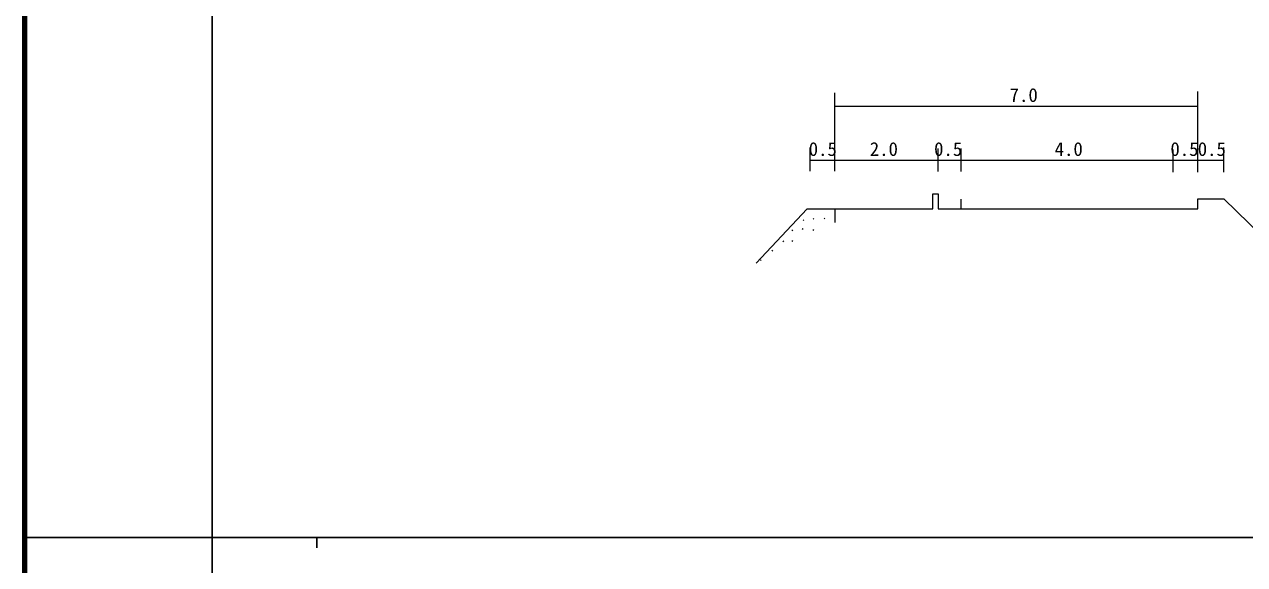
# Model space of a CAD drawing. Units: millimetres, scale not verified. Extents: x 40000 to 680000, y 20000 to 380000.
# Drawn here: x 40000 to 156872, y 202409 to 254138 of the extents above; entities that cross this region are included whole.
import ezdxf
from ezdxf.enums import TextEntityAlignment as Align

# ---------------------------------------------------------------- set-up
doc = ezdxf.new("R2010")
doc.units = ezdxf.units.MM
doc.header["$LTSCALE"] = 1000
for name, color, linetype, lineweight in [('M-STR-HTXT', 7, 'Continuous', 13), ('M-TTL', 2, 'Continuous', 140), ('M-TTL-BAND', 7, 'Continuous', 25)]:
    doc.layers.add(name, color=color, linetype=linetype, lineweight=lineweight)
doc.styles.add('ＭＳ ゴシック', font='')
doc.styles.get('ＭＳ ゴシック').set_extended_font_data('MS Gothic')

msp = doc.modelspace()

# ---------------------------------------------------------------- linework, layer by layer
at = {"layer": 'M-STR-HTXT'}
for p, q in [((117613, 240095), (117613, 247601)), ((152398, 239975), (152398, 247719)), ((117613, 246318), (152398, 246318)), ((115277, 240095), (115277, 242361)), ((127526, 240065), (127526, 242268)), ((129711, 240065), (129711, 242268)), ((150041, 239975), (150041, 242162)), ((154886, 239975), (154886, 242344)), ((115277, 241147), (154886, 241147)), ((129711, 236462), (129711, 237398)), ((117613, 236462), (117613, 235171)), ((114588, 235345), (114658, 235416)), ((115553, 235493), (115624, 235564)), ((116607, 235519), (116678, 235590)), ((113522, 234380), (113593, 234451)), ((114527, 234511), (114597, 234581)), ((115540, 234416), (115611, 234487)), ((112655, 233357), (112725, 233428)), ((113535, 233362), (113606, 233433)), ((110500, 231519), (110570, 231590)), ((111608, 232438), (111678, 232509))]:
    msp.add_line(p, q, dxfattribs=at)
msp.add_lwpolyline([(110103, 231278), (114979, 236462), (127005, 236462), (127005, 237920), (127526, 237920), (127526, 236462), (152398, 236462), (152398, 237444), (154886, 237444), (159781, 232667)], dxfattribs=at)
at = {"layer": 'M-TTL'}
msp.add_line((40000, 380000), (40000, 20000), dxfattribs=at)
at = {"layer": 'M-TTL-BAND'}
for p, q in [((58000, 370000), (58000, 20000)), ((40000, 205000), (579000, 205000)), ((68000, 205000), (68000, 204000))]:
    msp.add_line(p, q, dxfattribs=at)

# ---------------------------------------------------------------- texts
at = {"layer": 'M-STR-HTXT', "style": 'ＭＳ ゴシック'}
for s, p in [('7.0', (135716, 246318)), ('0.5', (116469, 241147)), ('2.0', (122320, 241147)), ('0.5', (128479, 241147)), ('4.0', (140027, 241147)), ('0.5', (151113, 241147)), ('0.5', (153731, 241147))]:
    msp.add_text(s, height=1320, dxfattribs=at).set_placement(p, align=Align.BOTTOM_CENTER)

doc.saveas('drawing.dxf')
